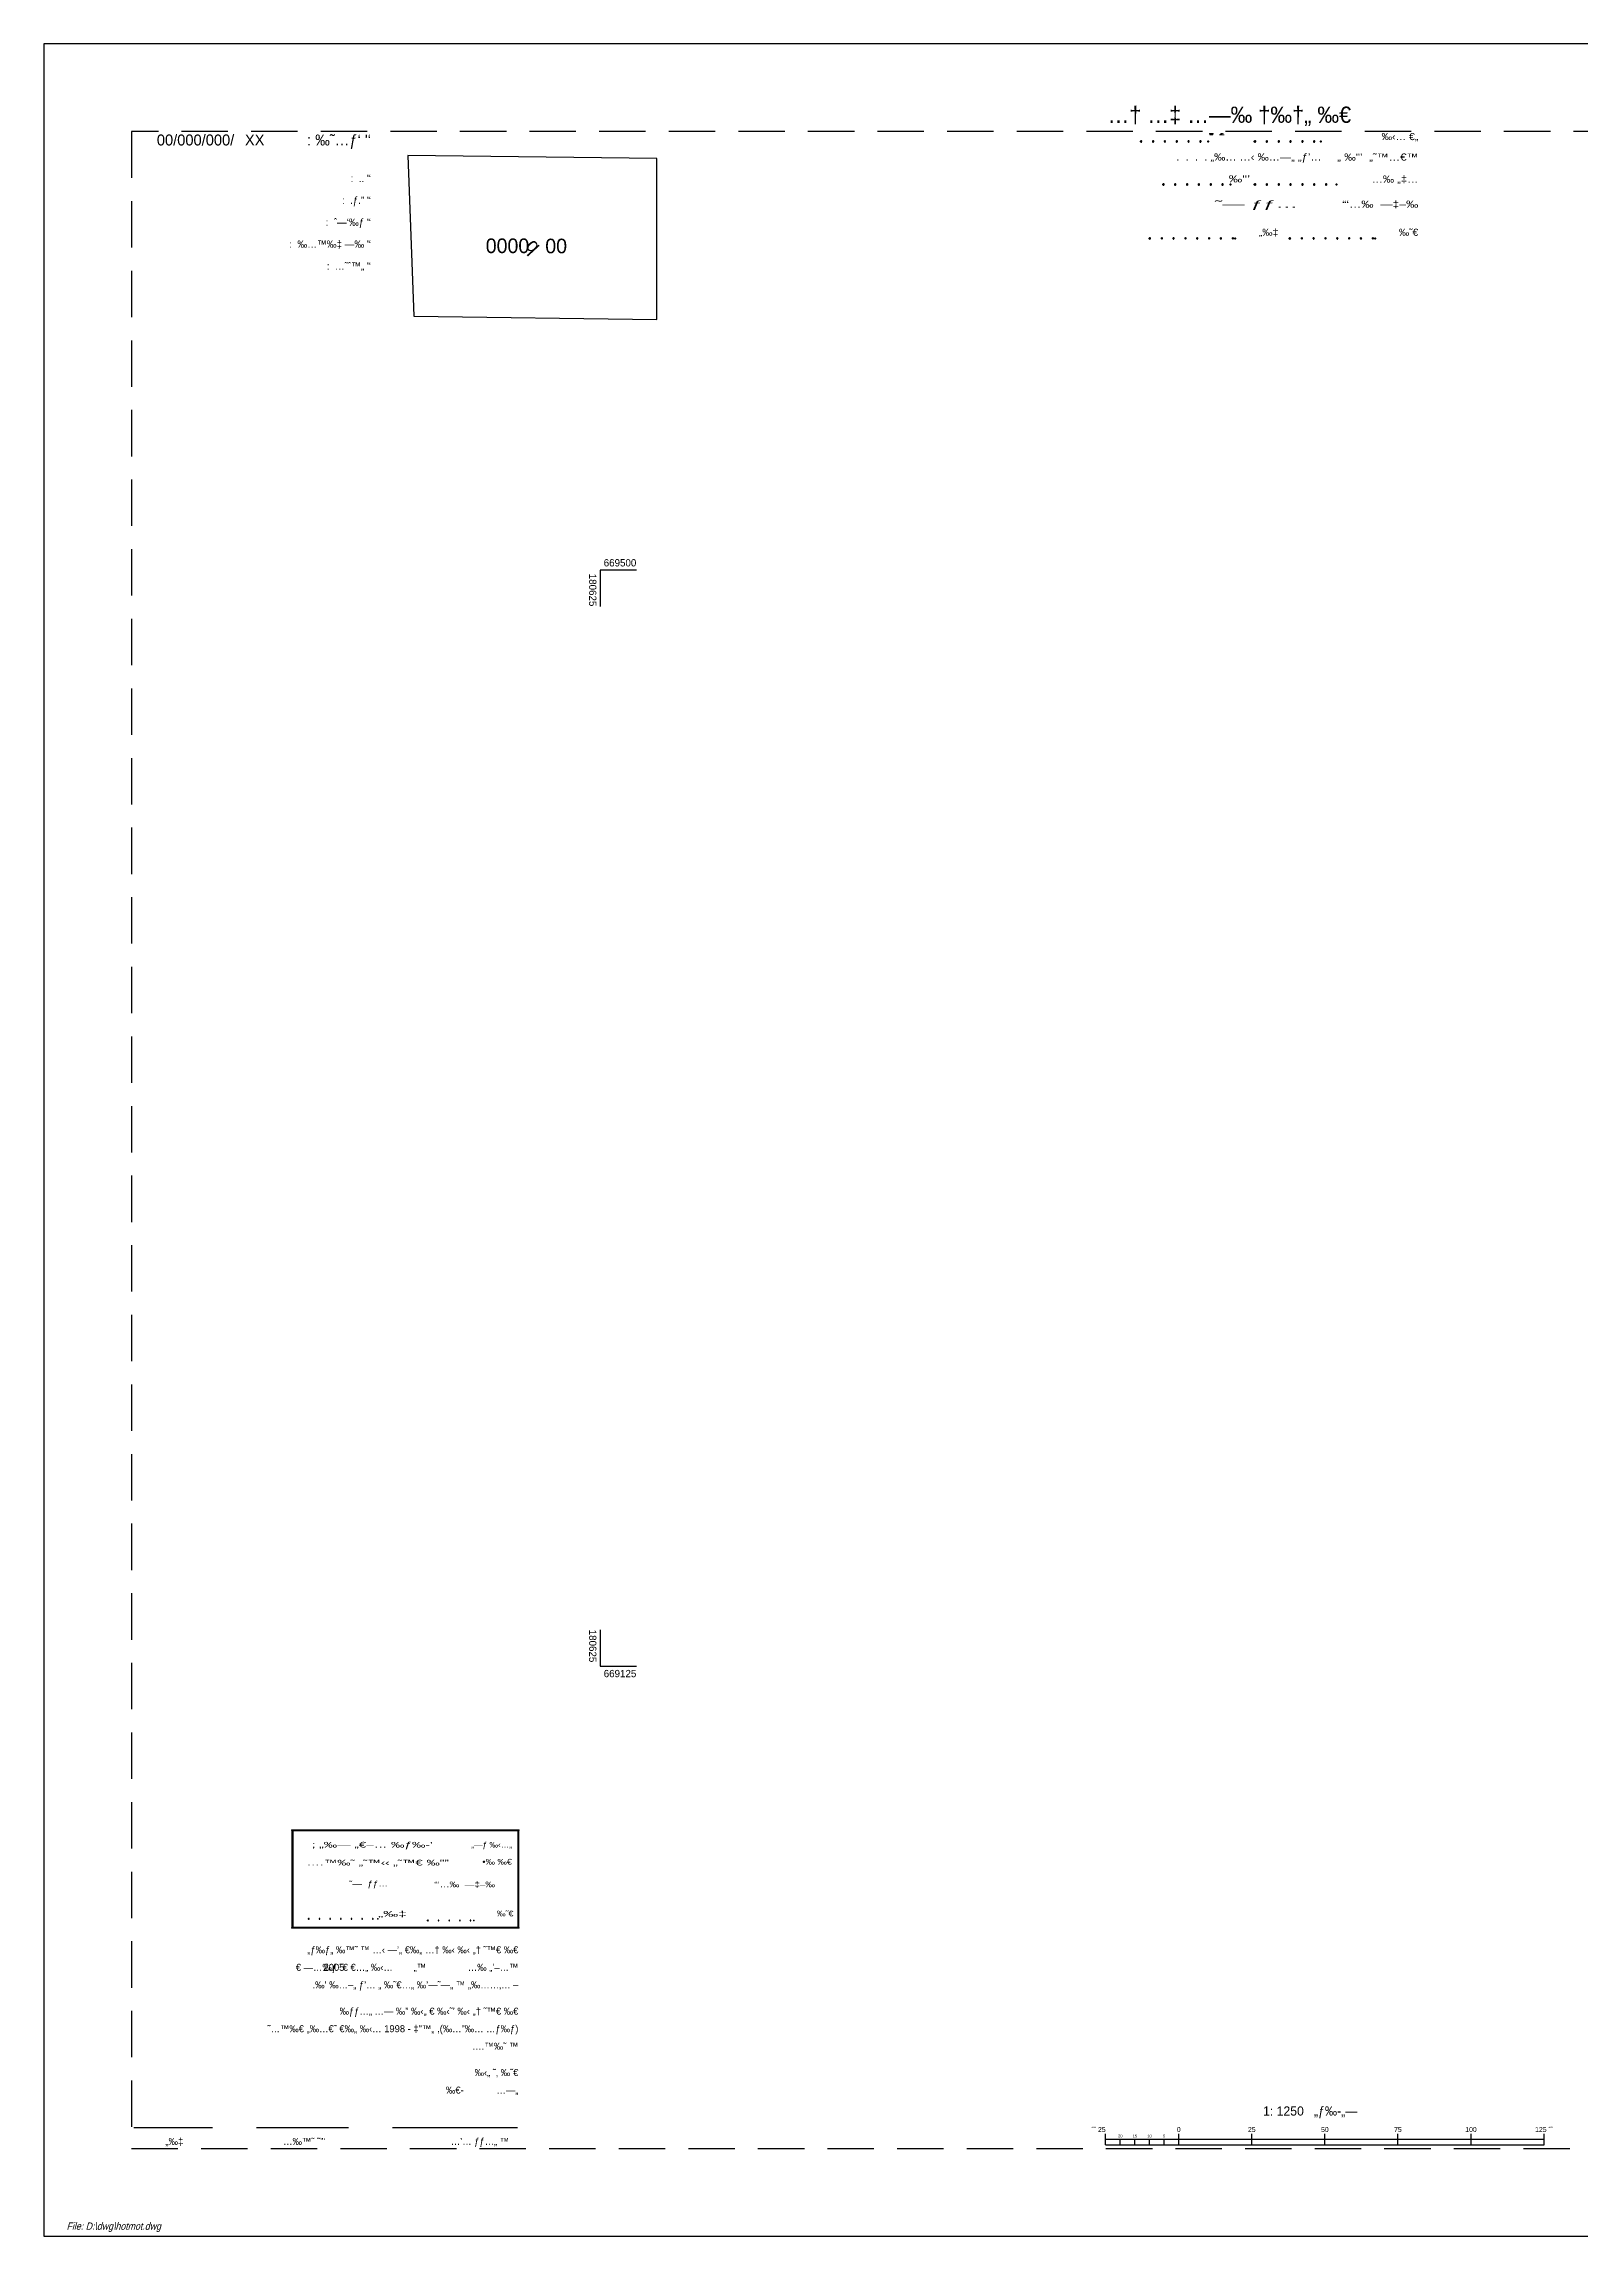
# Model space of a CAD drawing. Extents: x 180435 to 182279, y 668912 to 669787.
# Drawn here: x 180435 to 180960, y 668930 to 669680 of the extents above; entities that cross this region are included whole.
import ezdxf
from ezdxf.enums import TextEntityAlignment as Align

# ---------------------------------------------------------------- set-up
doc = ezdxf.new("R2010")
doc.units = 0
doc.header["$LTSCALE"] = 2.5
doc.header["$MEASUREMENT"] = 0
doc.header["$XCLIPFRAME"] = 2
doc.linetypes.add('HIDDEN', pattern=[9.525, 6.35, -3.175])
doc.layers.get('0').update_dxf_attribs({"linetype": 'CONTINUOUS'})
for name, color, linetype in [('DFS', 2, 'CONTINUOUS'), ('DRWP002', 2, 'CONTINUOUS'), ('DRWS006', 2, 'CONTINUOUS'), ('DRWS014', 2, 'CONTINUOUS'), ('DRWT001', 2, 'CONTINUOUS'), ('DRWT003', 2, 'CONTINUOUS'), ('DRWT004', 2, 'CONTINUOUS'), ('KOTERET', 1, 'CONTINUOUS')]:
    doc.layers.add(name, color=color, linetype=linetype)
doc.styles.add('HEBTXT', font='HEBTXT.shx')
doc.styles.add('MD-2010', font='hebtxt.shx', dxfattribs={"height": 1.25})
doc.styles.add('miryam', font='mirym.shx', dxfattribs={"height": 100})
picture_1 = doc.add_image_def('image1.jpg', size_in_pixel=(1272, 5454))

# ---------------------------------------------------------------- blocks, each defined once
blk = doc.blocks.new('SU_1250')
at = {"color": 2}
for p, q in [((-92.97, -13.11), (-92.97, -9.36)), ((-92.97, -11.24), (57.03, -11.24)), ((-87.97, -13.11), (-87.97, -11.24)), ((-82.97, -13.11), (-82.97, -11.24)), ((-77.97, -13.11), (-77.97, -11.24)), ((-72.97, -13.11), (-72.97, -11.24)), ((-67.97, -13.11), (-67.97, -9.36)), ((-42.97, -13.11), (-42.97, -9.36)), ((-17.97, -13.11), (-17.97, -9.36)), ((7.03, -13.11), (7.03, -9.36)), ((32.03, -13.11), (32.03, -9.36)), ((57.03, -13.11), (57.03, -9.36))]:
    blk.add_line(p, q, dxfattribs=at)
at = {"color": 7}
blk.add_line((-92.97, -13.11), (57.03, -13.11), dxfattribs=at)
at = {"style": 'HEBTXT'}
blk.add_text('1: 1250   „ƒ‰-„—', height=3.125, dxfattribs=at).set_placement((-22.97, 0.01), align=Align.TOP_CENTER)
at = {"color": 2, "style": 'HEBTXT'}
blk.add_text('˜ˆ 25', height=1.7, dxfattribs=at).set_placement((-92.97, -8.74), align=Align.RIGHT)
for s, height, p in [('0', 1.7, (-67.97, -8.74)), ('25', 1.7, (-42.97, -8.74)), ('50', 1.7, (-17.97, -8.74)), ('75', 1.7, (7.03, -8.74)), ('100', 1.7, (32.03, -8.74)), ('125 ˜ˆ', 1.7, (57.03, -8.74)), ('20', 1, (-87.97, -10.61)), ('15', 1, (-82.97, -10.61)), ('10', 1, (-77.97, -10.61)), ('5', 1, (-72.97, -10.61))]:
    blk.add_text(s, height=height, dxfattribs=at).set_placement(p, align=Align.CENTER)
blk = doc.blocks.new('SU77_10')
at = {"color": 2, "style": 'HEBTXT'}
for s, height, p in [(": ‰˜…ƒ‘ '‘", 3, (62.5, -3)), (":  .. '‘", 2, (62.5, -13)), (":  .ƒ.” '‘", 2, (62.5, -19)), (":  ˆ—‘‰ƒ '‘", 2, (62.5, -25)), (":  ‰…™‰‡ —‰ '‘", 2, (62.5, -31)), (":  …˜ˆ™„ '‘", 2, (62.5, -37))]:
    blk.add_text(s, height=height, dxfattribs=at).set_placement(p, align=Align.RIGHT)
for tag, p in [('MS_MM', (30.48, -13)), ('MS_PD', (30.48, -19)), ('MS_D', (30.48, -25)), ('MS_TH', (30.48, -31)), ('MS_SHT', (30.48, -37))]:
    blk.add_attdef(tag, text='', height=2, dxfattribs=at).set_placement(p, align=Align.RIGHT)
blk = doc.blocks.new('חותמת-הצהרה')
at = {"layer": 'KOTERET', "color": 2, "linetype": 'Continuous'}
for points in [[(0.24, 33.18), (-77.41, 33.18)], [(-77.41, 33.18), (-77.41, -0.24)], [(0, 32.93), (-77.17, 32.93)], [(-77.17, 32.93), (-77.17, 0)], [(0, 0), (0, 32.93)], [(0.24, -0.24), (0.24, 33.18)], [(-77.17, 0), (0, 0)], [(-77.41, -0.24), (0.24, -0.24)]]:
    blk.add_lwpolyline(points, dxfattribs=at)
at = {"layer": 'KOTERET', "color": 1, "linetype": 'Continuous'}
for centre, start, end in [((-71.63, 2.85), 90.00001, 180.00001), ((-71.63, 2.85), 180.00001, 270.00001), ((-71.63, 2.85), 0.00002, 90.00001), ((-71.63, 2.85), 270.00001, 0.00002), ((-67.99, 2.85), 90.00001, 180.00001), ((-67.99, 2.85), 180.00001, 270.00001), ((-67.99, 2.85), 0.00002, 90.00001), ((-67.99, 2.85), 270.00001, 0.00002), ((-64.35, 2.85), 90.00001, 180.00001), ((-64.35, 2.85), 180.00001, 270.00001), ((-64.35, 2.85), 0.00002, 90.00001), ((-64.35, 2.85), 270.00001, 0.00002), ((-60.71, 2.85), 90.00001, 180.00001), ((-60.71, 2.85), 180.00001, 270.00001), ((-60.71, 2.85), 0.00002, 90.00001), ((-60.71, 2.85), 270.00001, 0.00002), ((-57.07, 2.85), 90.00001, 180.00001), ((-57.07, 2.85), 180.00001, 270.00001), ((-57.07, 2.85), 0.00002, 90.00001), ((-57.07, 2.85), 270.00001, 0.00002), ((-53.43, 2.85), 90.00001, 180.00001), ((-53.43, 2.85), 180.00001, 270.00001), ((-53.43, 2.85), 0.00002, 90.00001), ((-53.43, 2.85), 270.00001, 0.00002), ((-49.79, 2.85), 90.00001, 180.00001), ((-49.79, 2.85), 180.00001, 270.00001), ((-49.79, 2.85), 0.00002, 90.00001), ((-49.79, 2.85), 270.00001, 0.00002), ((-30.87, 2.32), 90.00001, 180.00001), ((-30.87, 2.32), 180.00001, 270.00001), ((-30.87, 2.32), 0.00002, 90.00001), ((-30.87, 2.32), 270.00001, 0.00002), ((-27.23, 2.32), 90.00001, 180.00001), ((-27.23, 2.32), 180.00001, 270.00001), ((-27.23, 2.32), 0.00002, 90.00001), ((-27.23, 2.32), 270.00001, 0.00002), ((-23.59, 2.32), 90.00001, 180.00001), ((-23.59, 2.32), 180.00001, 270.00001), ((-23.59, 2.32), 0.00002, 90.00001), ((-23.59, 2.32), 270.00001, 0.00002), ((-19.95, 2.32), 90.00001, 180.00001), ((-19.95, 2.32), 180.00001, 270.00001), ((-19.95, 2.32), 0.00002, 90.00001), ((-19.95, 2.32), 270.00001, 0.00002), ((-16.31, 2.32), 90.00001, 180.00001), ((-16.31, 2.32), 180.00001, 270.00001), ((-16.31, 2.32), 0.00002, 90.00001), ((-16.31, 2.32), 270.00001, 0.00002)]:
    blk.add_arc(centre, 0.121, start, end, dxfattribs=at)
at = {"layer": 'KOTERET', "color": 1}
for p in [(-77.41, 33.18), (-77.41, 33.18), (-77.17, 32.93), (-77.17, 32.93), (0, 32.93), (0, 32.93), (0.24, 33.18), (0.24, 33.18), (-77.17, 0), (-77.17, 0), (-71.76, 2.85), (-48.07, 2.85), (-30.99, 2.32), (-15.15, 2.32), (0, 0), (0, 0), (-77.41, -0.24), (-77.41, -0.24), (0.24, -0.24), (0.24, -0.24)]:
    blk.add_point(p, dxfattribs=at)
at = {"layer": 'KOTERET', "color": 1, "style": 'HEBTXT'}
for s, height, width, p, p2 in [('.…™‰˜ „˜™‹‹ „˜™€ ‰"”', 1.9413, 1.131693, (-72.26, 21.12), (-23.72, 21.12)), ('; „‰— „€–… ‰ƒ‰-’ ', 1.9413, 1.183857, (-70.64, 27.26), (-27.93, 27.26)), ('„‰‡', 1.941, 1.082755, (-47.92, 3.59), (-38.21, 3.59))]:
    blk.add_text(s, height=height, dxfattribs=dict(at, width=width)).set_placement(p, p2, align=Align.FIT)
for s, width, p in [('„—ƒ ‰‹…„', 1.110999, (-2.13, 27.26)), (' •‰ ‰€', 1.227917, (-2.13, 21.44)), ('“‘…‰  —‡–‰', 1.285714, (-7.93, 13.68)), ('‰˜€', 1.16129, (-1.64, 3.72))]:
    blk.add_text(s, height=1.941, dxfattribs=dict(at, width=width)).set_placement(p, align=Align.RIGHT)
at = {"layer": 'KOTERET', "color": 1, "style": 'HEBTXT', "width": 1.285714}
blk.add_text('  ˜—  ƒƒ…', height=1.941, dxfattribs=at).set_placement((-52.14, 14.65), align=Align.MIDDLE)

msp = doc.modelspace()

# ---------------------------------------------------------------- linework, layer by layer
at = {"color": 2}
for p, q in [((181309.7, 669680.03), (180434.7, 669680.03)), ((180434.7, 669680.03), (180434.7, 668930.03)), ((180434.7, 668930.03), (181309.7, 668930.03))]:
    msp.add_line(p, q, dxfattribs=at)
at = {"color": 30, "linetype": 'HIDDEN'}
for p, q in [((181259.7, 669650.03), (180464.7, 669650.03)), ((180464.7, 669650.03), (180464.7, 668960.03)), ((180464.7, 668960.03), (181259.7, 668960.03))]:
    msp.add_line(p, q, dxfattribs=at)
at = {"layer": 'DRWP002'}
for p, q in [((180637.5, 669500), (180625, 669500)), ((180625, 669500), (180625, 669487.5)), ((180625, 669137.5), (180625, 669125)), ((180625, 669125), (180637.5, 669125))]:
    msp.add_line(p, q, dxfattribs=at)
at = {"layer": 'DRWT001'}
for p, q in [((180465.45, 668967.25), (180492.45, 668967.25)), ((180507.45, 668967.25), (180538.95, 668967.25)), ((180553.95, 668967.25), (180596.7, 668967.25))]:
    msp.add_line(p, q, dxfattribs=at)
at = {"layer": 'KOTERET', "color": 1, "linetype": 'Continuous', "lineweight": 40}
for centre, start, end in [((180810.17, 669646.66), 90.00001, 180.00001), ((180810.17, 669646.66), 180.00001, 270.00001), ((180810.17, 669646.66), 0.00002, 90.00001), ((180810.17, 669646.66), 270.00001, 0.00002), ((180814.22, 669646.66), 90.00001, 180.00001), ((180814.22, 669646.66), 180.00001, 270.00001), ((180814.22, 669646.66), 0.00002, 90.00001), ((180814.22, 669646.66), 270.00001, 0.00002), ((180818.27, 669646.66), 90.00001, 180.00001), ((180818.27, 669646.66), 180.00001, 270.00001), ((180818.27, 669646.66), 0.00002, 90.00001), ((180818.27, 669646.66), 270.00001, 0.00002), ((180822.32, 669646.66), 90.00001, 180.00001), ((180822.32, 669646.66), 180.00001, 270.00001), ((180822.32, 669646.66), 0.00002, 90.00001), ((180822.32, 669646.66), 270.00001, 0.00002), ((180826.37, 669646.66), 90.00001, 180.00001), ((180826.37, 669646.66), 180.00001, 270.00001), ((180826.37, 669646.66), 0.00002, 90.00001), ((180826.37, 669646.66), 270.00001, 0.00002), ((180830.42, 669646.66), 90.00001, 180.00001), ((180830.42, 669646.66), 180.00001, 270.00001), ((180830.42, 669646.66), 0.00002, 90.00001), ((180830.42, 669646.66), 270.00001, 0.00002), ((180849.1, 669646.66), 90.00001, 180.00001), ((180849.1, 669646.66), 180.00001, 270.00001), ((180849.1, 669646.66), 0.00002, 90.00001), ((180849.1, 669646.66), 270.00001, 0.00002), ((180853.15, 669646.66), 90.00001, 180.00001), ((180853.15, 669646.66), 180.00001, 270.00001), ((180853.15, 669646.66), 0.00002, 90.00001), ((180853.15, 669646.66), 270.00001, 0.00002), ((180857.2, 669646.66), 90.00001, 180.00001), ((180857.2, 669646.66), 180.00001, 270.00001), ((180857.2, 669646.66), 0.00002, 90.00001), ((180857.2, 669646.66), 270.00001, 0.00002), ((180861.25, 669646.66), 90.00001, 180.00001), ((180861.25, 669646.66), 180.00001, 270.00001), ((180861.25, 669646.66), 0.00002, 90.00001), ((180861.25, 669646.66), 270.00001, 0.00002), ((180865.3, 669646.66), 90.00001, 180.00001), ((180865.3, 669646.66), 180.00001, 270.00001), ((180865.3, 669646.66), 0.00002, 90.00001), ((180865.3, 669646.66), 270.00001, 0.00002), ((180869.35, 669646.66), 90.00001, 180.00001), ((180869.35, 669646.66), 180.00001, 270.00001), ((180869.35, 669646.66), 0.00002, 90.00001), ((180869.35, 669646.66), 270.00001, 0.00002), ((180817.74, 669631.88), 90.00001, 180.00001), ((180817.74, 669631.88), 180.00001, 270.00001), ((180817.74, 669631.88), 0.00002, 90.00001), ((180817.74, 669631.88), 270.00001, 0.00002), ((180821.79, 669631.88), 90.00001, 180.00001), ((180821.79, 669631.88), 180.00001, 270.00001), ((180821.79, 669631.88), 0.00002, 90.00001), ((180821.79, 669631.88), 270.00001, 0.00002), ((180825.84, 669631.88), 90.00001, 180.00001), ((180825.84, 669631.88), 180.00001, 270.00001), ((180825.84, 669631.88), 0.00002, 90.00001), ((180825.84, 669631.88), 270.00001, 0.00002), ((180829.89, 669631.88), 90.00001, 180.00001), ((180829.89, 669631.88), 180.00001, 270.00001), ((180829.89, 669631.88), 0.00002, 90.00001), ((180829.89, 669631.88), 270.00001, 0.00002), ((180833.94, 669631.88), 90.00001, 180.00001), ((180833.94, 669631.88), 180.00001, 270.00001), ((180833.94, 669631.88), 0.00002, 90.00001), ((180833.94, 669631.88), 270.00001, 0.00002), ((180837.99, 669631.88), 90.00001, 180.00001), ((180837.99, 669631.88), 180.00001, 270.00001), ((180837.99, 669631.88), 0.00002, 90.00001), ((180837.99, 669631.88), 270.00001, 0.00002), ((180849.1, 669631.88), 90.00001, 180.00001), ((180849.1, 669631.88), 180.00001, 270.00001), ((180849.1, 669631.88), 0.00002, 90.00001), ((180849.1, 669631.88), 270.00001, 0.00002), ((180853.15, 669631.88), 90.00001, 180.00001), ((180853.15, 669631.88), 180.00001, 270.00001), ((180853.15, 669631.88), 0.00002, 90.00001), ((180853.15, 669631.88), 270.00001, 0.00002), ((180857.2, 669631.88), 90.00001, 180.00001), ((180857.2, 669631.88), 180.00001, 270.00001), ((180857.2, 669631.88), 0.00002, 90.00001), ((180857.2, 669631.88), 270.00001, 0.00002), ((180861.25, 669631.88), 90.00001, 180.00001), ((180861.25, 669631.88), 180.00001, 270.00001), ((180861.25, 669631.88), 0.00002, 90.00001), ((180861.25, 669631.88), 270.00001, 0.00002), ((180865.3, 669631.88), 90.00001, 180.00001), ((180865.3, 669631.88), 180.00001, 270.00001), ((180865.3, 669631.88), 0.00002, 90.00001), ((180865.3, 669631.88), 270.00001, 0.00002), ((180869.35, 669631.88), 90.00001, 180.00001), ((180869.35, 669631.88), 180.00001, 270.00001), ((180869.35, 669631.88), 0.00002, 90.00001), ((180869.35, 669631.88), 270.00001, 0.00002), ((180873.4, 669631.88), 90.00001, 180.00001), ((180873.4, 669631.88), 180.00001, 270.00001), ((180873.4, 669631.88), 0.00002, 90.00001), ((180873.4, 669631.88), 270.00001, 0.00002), ((180813.12, 669613.48), 90.00001, 180.00001), ((180813.12, 669613.48), 180.00001, 270.00001), ((180813.12, 669613.48), 0.00002, 90.00001), ((180813.12, 669613.48), 270.00001, 0.00002), ((180817.17, 669613.48), 90.00001, 180.00001), ((180817.17, 669613.48), 180.00001, 270.00001), ((180817.17, 669613.48), 0.00002, 90.00001), ((180817.17, 669613.48), 270.00001, 0.00002), ((180821.22, 669613.48), 90.00001, 180.00001), ((180821.22, 669613.48), 180.00001, 270.00001), ((180821.22, 669613.48), 0.00002, 90.00001), ((180821.22, 669613.48), 270.00001, 0.00002), ((180825.27, 669613.48), 90.00001, 180.00001), ((180825.27, 669613.48), 180.00001, 270.00001), ((180825.27, 669613.48), 0.00002, 90.00001), ((180825.27, 669613.48), 270.00001, 0.00002), ((180829.32, 669613.48), 90.00001, 180.00001), ((180829.32, 669613.48), 180.00001, 270.00001), ((180829.32, 669613.48), 0.00002, 90.00001), ((180829.32, 669613.48), 270.00001, 0.00002), ((180833.37, 669613.48), 90.00001, 180.00001), ((180833.37, 669613.48), 180.00001, 270.00001), ((180833.37, 669613.48), 0.00002, 90.00001), ((180833.37, 669613.48), 270.00001, 0.00002), ((180837.42, 669613.48), 90.00001, 180.00001), ((180837.42, 669613.48), 180.00001, 270.00001), ((180837.42, 669613.48), 0.00002, 90.00001), ((180837.42, 669613.48), 270.00001, 0.00002), ((180841.47, 669613.48), 90.00001, 180.00001), ((180841.47, 669613.48), 180.00001, 270.00001), ((180841.47, 669613.48), 0.00002, 90.00001), ((180841.47, 669613.48), 270.00001, 0.00002), ((180861.04, 669613.48), 90.00001, 180.00001), ((180861.04, 669613.48), 180.00001, 270.00001), ((180861.04, 669613.48), 0.00002, 90.00001), ((180861.04, 669613.48), 270.00001, 0.00002), ((180865.09, 669613.48), 90.00001, 180.00001), ((180865.09, 669613.48), 180.00001, 270.00001), ((180865.09, 669613.48), 0.00002, 90.00001), ((180865.09, 669613.48), 270.00001, 0.00002), ((180869.14, 669613.48), 90.00001, 180.00001), ((180869.14, 669613.48), 180.00001, 270.00001), ((180869.14, 669613.48), 0.00002, 90.00001), ((180869.14, 669613.48), 270.00001, 0.00002), ((180873.19, 669613.48), 90.00001, 180.00001), ((180873.19, 669613.48), 180.00001, 270.00001), ((180873.19, 669613.48), 0.00002, 90.00001), ((180873.19, 669613.48), 270.00001, 0.00002), ((180877.24, 669613.48), 90.00001, 180.00001), ((180877.24, 669613.48), 180.00001, 270.00001), ((180877.24, 669613.48), 0.00002, 90.00001), ((180877.24, 669613.48), 270.00001, 0.00002), ((180881.29, 669613.48), 90.00001, 180.00001), ((180881.29, 669613.48), 180.00001, 270.00001), ((180881.29, 669613.48), 0.00002, 90.00001), ((180881.29, 669613.48), 270.00001, 0.00002), ((180885.34, 669613.48), 90.00001, 180.00001), ((180885.34, 669613.48), 180.00001, 270.00001), ((180885.34, 669613.48), 0.00002, 90.00001), ((180885.34, 669613.48), 270.00001, 0.00002), ((180889.39, 669613.48), 90.00001, 180.00001), ((180889.39, 669613.48), 180.00001, 270.00001), ((180889.39, 669613.48), 0.00002, 90.00001), ((180889.39, 669613.48), 270.00001, 0.00002)]:
    msp.add_arc(centre, 0.135, start, end, dxfattribs=at)
at = {"layer": 'KOTERET', "color": 1, "lineweight": 40}
for p in [(180810.04, 669646.66), (180833.1, 669646.66), (180848.96, 669646.66), (180871.63, 669646.66), (180817.6, 669631.88), (180840.67, 669631.88), (180848.96, 669631.88), (180876.93, 669631.88), (180812.99, 669613.48), (180842.24, 669613.48), (180860.9, 669613.48), (180890.16, 669613.48)]:
    msp.add_point(p, dxfattribs=at)

# ---------------------------------------------------------------- block references
msp.add_blockref('חותמת-הצהרה', (180597, 669035.72))
at = {"layer": 'DRWS014'}
msp.add_blockref('SU_1250', (180890.95, 668974.41), dxfattribs=at)
at = {"layer": 'DRWT001', "xscale": 1.25, "yscale": 1.25, "zscale": 1.25}
msp.add_blockref('SU77_10', (180468.49, 669649.01), dxfattribs=at)

# ---------------------------------------------------------------- texts
at = {"style": 'HEBTXT'}
msp.add_text('…† …‡ …—‰ †‰†„ ‰€', height=5.55, dxfattribs=at).set_placement((180798.66, 669653.01))
at = {"layer": 'DFS', "style": 'HEBTXT'}
msp.add_text('XX', height=3.75, dxfattribs=at).set_placement((180503.49, 669645.26))
at = {"layer": 'DRWS006', "color": 2, "style": 'MD-2010'}
msp.add_text('00/000/000/', height=3.75, dxfattribs=at).set_placement((180499.85, 669645.27), align=Align.RIGHT)
at = {"layer": 'DRWT001', "color": 2, "style": 'miryam'}
for s, p in [('0000', (180600.76, 669608.45)), ('00', (180613.7, 669608.38))]:
    msp.add_text(s, height=5, dxfattribs=at).set_placement(p, align=Align.RIGHT)
msp.add_text('q', height=5, rotation=312.42854, dxfattribs=at).set_placement((180601.73, 669607.99), align=Align.RIGHT)
at = {"layer": 'DRWT001', "style": 'HEBTXT'}
for s, p in [('„ƒ‰ƒ„ ‰™˜ ™ …‹ —’„ €‰„ …† ‰‹ ‰‹ „† ˜™€ ‰€', (180597.05, 669026.8)), ('€ —…‰ƒ ˜€ €…„ ‰‹…        „™                …‰ „’–…™', (180597.05, 669020.8)), ('.‰’ ‰…–„ ƒ’… „ ‰˜€…„ ‰’—˜—„ ™ „‰……‚… –', (180597.05, 669014.8)), ('‰ƒƒ…„ …— ‰” ‰‹„ € ‰‹˜’ ‰‹ „† ˜™€ ‰€', (180597.05, 669005.8)), ('˜…™‰€ „‰…€˜ €‰„ ‰‹… 1998 - ‡"™„ ,(‰…”‰… …ƒ‰ƒ)', (180597.05, 668999.8)), ('.…™‰˜ ™', (180597.05, 668993.8)), (' ‰‹„ ˜‚ ‰˜€', (180597.05, 668984.8)), ('‰€-', (180578.35, 668978.8)), ('   …—„', (180597.05, 668978.8)), ('…’… ƒƒ…„ ™', (180593.9, 668961.25))]:
    msp.add_text(s, height=2.4, dxfattribs=at).set_placement(p, align=Align.RIGHT)
msp.add_text('2005', height=2.4, dxfattribs=at).set_placement((180530.4, 669020.8))
for s, p in [('„‰‡', (180479.33, 668961.25)), ('…‰™˜ ˜”‘', (180523.8, 668961.25))]:
    msp.add_text(s, height=2.4, dxfattribs=at).set_placement(p, align=Align.CENTER)
at = {"layer": 'DRWT003', "style": 'HEBTXT', "oblique": 15, "width": 0.9}
msp.add_text('File: D:\\dwg\\hotmot.dwg', height=2.5, dxfattribs=at).set_placement((180458.61, 668932.21), align=Align.CENTER)
at = {"layer": 'DRWT004', "style": 'HEBTXT'}
for s, p in [('669500', (180626.25, 669501.25)), ('669125', (180626.25, 669121.25))]:
    msp.add_text(s, height=2.5, dxfattribs=at).set_placement(p)
for p in [(180621.25, 669498.75), (180621.25, 669137.5)]:
    msp.add_text('180625', height=2.5, rotation=270, dxfattribs=at).set_placement(p)
at = {"layer": 'KOTERET', "color": 1, "lineweight": 40, "style": 'HEBTXT'}
for s, width, p, p2 in [("'‘", 1.362903, (180832.45, 669647.09), (180839.74, 669647.09)), ('‰"’', 1.636364, (180840.09, 669632.64), (180847.38, 669632.64)), ('˜— ƒƒ…', 1.367994, (180835.39, 669623.97), (180863.76, 669623.97))]:
    msp.add_text(s, height=2.43, dxfattribs=dict(at, width=width)).set_placement(p, p2, align=Align.FIT)
for s, width, p in [('‰‹… €„', 1.106383, (180904.95, 669647.1)), (' .  .  .  . „‰… …‹ ‰…—„ „ƒ’…', 1.176471, (180871.83, 669640.11)), ('„ ‰"’  „˜™…€™', 1.228003, (180904.95, 669640.09)), ('…‰ „‡…', 1.178571, (180904.95, 669632.56)), ('“‘…‰  —‡–‰', 1.285714, (180904.95, 669623.97)), ('„‰‡', 1.082755, (180857.03, 669614.35)), ('‰˜€', 1.082755, (180904.95, 669614.35))]:
    msp.add_text(s, height=2.43, dxfattribs=dict(at, width=width)).set_placement(p, align=Align.RIGHT)

# ---------------------------------------------------------------- pictures from other files: only their frames are drawn
image = msp.add_image(picture_1, insert=(181573.59, 669452.71), size_in_units=(268.09, 1149.5), rotation=89.80575, dxfattribs=dict(brightness=47, contrast=73))
image.set_boundary_path([(876.77, 1041.68), (880.32, 637.58), (619.51, 648.32), (615.92, 1042.57), (876.77, 1041.68)])

doc.saveas('drawing.dxf')
